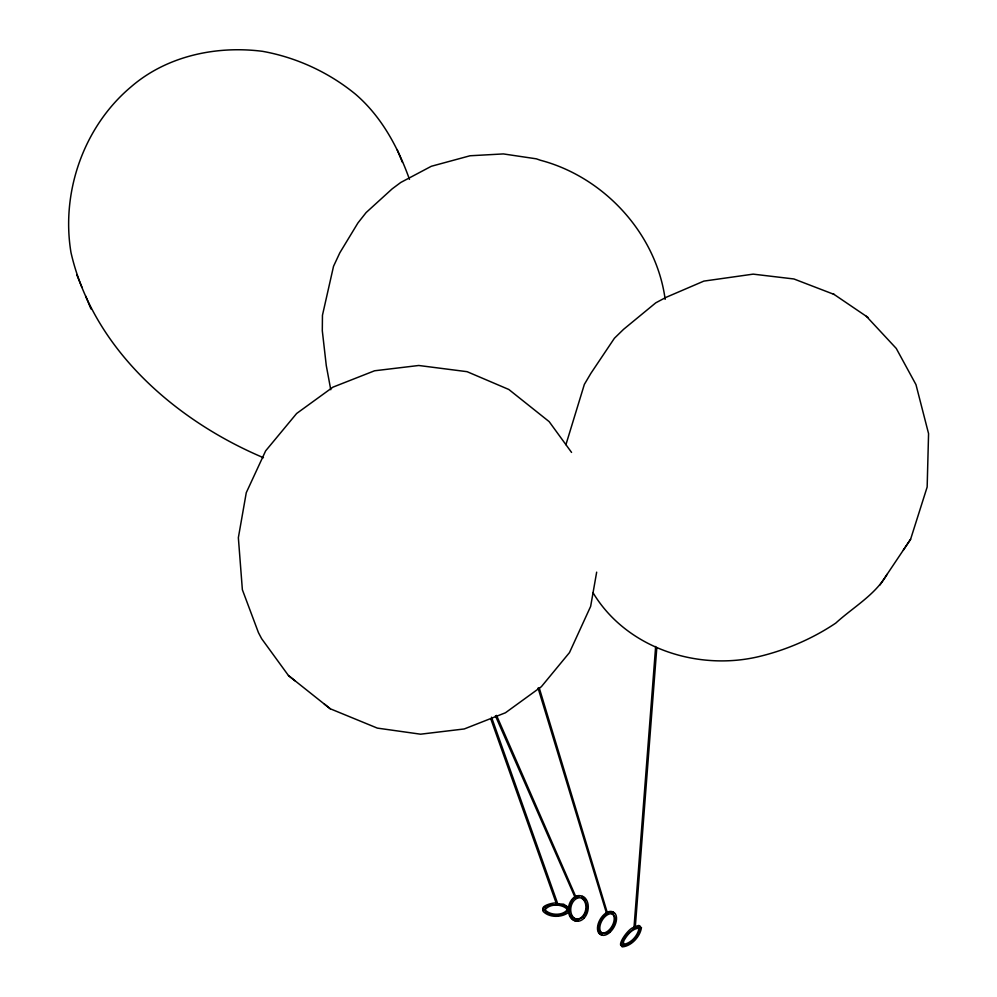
<?xml version="1.0" encoding="UTF-8"?>
<svg xmlns="http://www.w3.org/2000/svg" width="997" height="997" viewBox="0 0 997 997"><rect width="100%" height="100%" fill="white"/><g stroke="black" fill="none" stroke-linecap="round" stroke-linejoin="round"><path stroke-width="1.5" d="M655.652 646.48L634.017 927.31L634.927 927.958L639.301 926.363L641.445 927.609C640.211 936.544 631.35 946.265 622.203 946.876L621.443 945.916C621.767 937.778 629.568 932.145 635.251 927.522L656.774 648.137M634.104 927.11L638.441 925.49L639.825 925.764L640.66 928.319M539.19 687.731L607.447 913.14L606.413 912.916L538.068 688.042M556.463 903.581L556.388 904.329M565.922 444.674L584.354 384.393L590.922 373.289L614.414 338.245L623.536 329.359L655.777 302.826L666.083 297.33L703.87 281.104L753.171 274.138L793.924 278.973L834.19 294.451M596.667 572.153L590.648 606.375L569.486 652.586L541.346 686.709L505.454 712.768L464.253 728.957L420.56 734.191L377.34 728.109L330.219 708.755L288.457 675.542L261.625 638.666L258.435 632.609L242.371 589.738L238.358 537.695L246.271 492.692L265.638 450.868L296.632 413.493L332.923 387.16L374.573 370.784L418.752 365.488L467.095 371.682L508.819 389.478L549.148 421.619L571.555 452.414M634.989 928.132L633.855 928.057M606.488 912.754L607.447 913.14M607.572 913.514L606.637 913.165M903.394 550.032L910.597 539.265L927.16 487.01L928.568 433.62L915.969 384.618L896.253 348.427L866.368 316.298M495.422 715.809L574.845 896.901L575.88 896.876L496.543 715.385M545.546 907.457L545.185 910.024C550.494 915.57 562.944 915.969 567.505 909.426M574.845 896.901L575.979 896.826M633.793 927.696L634.541 927.571M592.941 592.579C626.502 648.723 698.723 671.704 760.723 656.138C787.144 649.608 813.178 638.317 835.798 623.075C853.12 607.223 875.042 595.109 887.093 574.297M879.94 585.002L910.597 539.265M636.971 935.585L638.79 932.905M574.957 896.739L576.004 896.54M569.586 910.672L568.215 907.669L566.271 906.385L556.438 903.731L563.641 904.192L569.362 907.955M568.913 912.18C561.972 917.701 549.397 917.975 543.116 911.383L542.879 909.85C544.611 903.27 554.594 906.435 557.659 903.581L491.521 717.204M556.5 903.631L557.497 903.843M557.385 904.541L556.488 904.466M634.964 927.945C632.235 924.431 619.548 940.221 620.583 945.031L622.726 946.278M606.699 912.591L607.584 912.791M575.73 897.238L574.933 897.549L576.141 897.312M634.329 926.998L635.214 927.522M556.949 904.354C560.314 900.814 541.957 904.566 542.891 908.666L543.128 910.199M622.789 944.421C630.503 943.91 637.98 935.697 639.015 928.17L638.379 927.36M263.47 457.71C175.472 420.535 92.958 348.9 70.999 252.602C60.867 192.01 83.81 126.494 131.056 86.839C166.736 55.907 216.399 45.413 262.51 51.321C296.508 57.415 328.998 72.42 355.68 94.354C381.639 116.736 398.09 147.469 409.468 179.348M833.081 293.741L867.988 317.42M288.457 675.542L295.224 680.951M324.274 703.982L330.219 708.755M566.346 906.896L567.492 910.61C562.931 917.153 550.494 916.754 545.172 911.208L544.973 909.912C549.534 903.369 561.972 903.768 567.293 909.314M397.13 149.55L402.439 162.374M85.667 296.109L90.976 308.958M76.781 274.811L82.016 287.448M490.86 719.049L556.463 903.88M330.767 389.74L326.281 365.575L322.305 330.755L322.455 315.276L333.534 266.286L339.827 252.802L357.923 222.967L366.136 212.548L392.145 188.882L400.757 182.463L431.327 166.275L470.023 155.769L503.373 153.924L536.336 158.822L540.386 160.243C604.17 177.005 656.338 233.772 665.161 299.349M602.026 934.85A12.861 7.428 -60 0 1 600.144 919.408A12.861 7.428 -60 0 1 614.439 913.327M611.111 929.59A12.861 7.428 -60 0 1 609.678 931.198M611.996 913.738A10.842 6.269 -60 0 1 611.236 927.459A10.842 6.269 -60 0 1 599.932 931.385M582.31 896.403A12.861 9.384 -79.1 0 1 585.949 900.254M578.322 920.916A12.861 9.384 -79.1 0 1 568.402 908.728A12.861 9.384 -79.1 0 1 579.967 895.642M581.612 898.272A10.842 7.914 -79.1 0 1 585.04 912.13A10.842 7.914 -79.1 0 1 574.197 918.387M572.477 917.066A10.842 7.914 -79.1 0 1 571.119 915.146M575.481 898.534A10.842 7.914 -79.1 0 1 577.55 897.711M623.461 941.367L623.648 945.293C631.363 944.782 638.84 936.569 639.875 929.042L639.239 928.232C632.061 928.282 626.702 935.572 623.461 941.367M609.803 932.419A12.861 7.428 -60 0 0 613.878 912.504A12.861 7.428 -60 0 0 598.674 925.989A12.861 7.428 -60 0 0 609.803 932.419M609.441 931.048A10.842 6.269 -60 0 0 612.881 914.249A10.842 6.269 -60 0 0 600.044 925.627A10.842 6.269 -60 0 0 609.441 931.048M583.868 918.362A12.861 9.384 -79.1 0 0 583.145 896.565A12.861 9.384 -79.1 0 0 569.212 910.56A12.861 9.384 -79.1 0 0 583.868 918.362M583.071 916.816A10.842 7.914 -79.1 0 0 582.46 898.434A10.842 7.914 -79.1 0 0 570.708 910.236A10.842 7.914 -79.1 0 0 583.071 916.816"/></g></svg>
